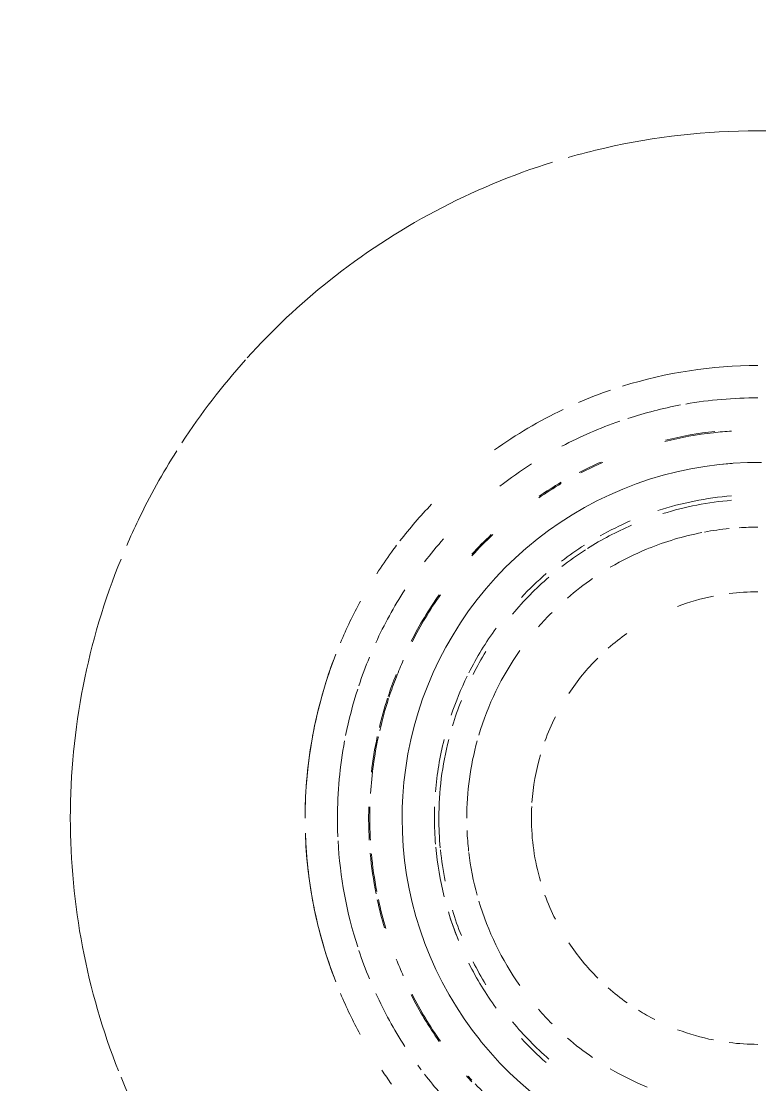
# Model space of a CAD drawing. Header units: millimetres. Extents: x -4000 to 187956, y -58990 to 162485.
# Drawn here: x 80382.5 to 80434.2, y 7503.5 to 7578 of the extents above; entities that cross this region are included whole.
import ezdxf

# ---------------------------------------------------------------- set-up
doc = ezdxf.new("R2010")
doc.units = ezdxf.units.MM
doc.layers.add('P-SANR-FIXT', color=6, linetype='Continuous', lineweight=9)

# ---------------------------------------------------------------- blocks, each defined once
blk = doc.blocks.new('C307 - C307-V892-FFS - TANG 1')
at = {"layer": 'P-SANR-FIXT', "color": 90}
for p, q in [((-24.904, -149.731), (-24.895, -150.727)), ((-24.904, -149.731), (-24.895, -150.727)), ((-24.895, -150.727), (-24.846, -151.722)), ((-24.895, -150.727), (-24.846, -151.722)), ((-24.846, -151.722), (-24.757, -152.714)), ((-24.846, -151.722), (-24.839, -151.806)), ((-24.839, -151.806), (-24.757, -152.714)), ((-24.757, -152.714), (-24.629, -153.702)), ((-24.757, -152.714), (-24.629, -153.702)), ((-24.629, -153.702), (-24.461, -154.684)), ((-24.629, -153.702), (-24.461, -154.684)), ((-24.461, -154.684), (-24.254, -155.659)), ((-24.461, -154.684), (-24.254, -155.659)), ((-24.254, -155.659), (-24.009, -156.624)), ((-24.254, -155.659), (-24.009, -156.624)), ((-24.009, -156.624), (-23.725, -157.579)), ((-24.009, -156.624), (-23.725, -157.579)), ((-23.725, -157.579), (-23.402, -158.521)), ((-23.725, -157.579), (-23.402, -158.521)), ((-23.402, -158.521), (-23.043, -159.45)), ((-23.402, -158.521), (-23.043, -159.45)), ((-23.043, -159.45), (-22.647, -160.364)), ((-23.043, -159.45), (-22.647, -160.364)), ((-22.647, -160.364), (-22.214, -161.262)), ((-22.647, -160.364), (-22.214, -161.262)), ((-22.214, -161.262), (-21.746, -162.141)), ((-22.214, -161.262), (-21.746, -162.141)), ((-21.746, -162.141), (-21.243, -163.001)), ((-21.746, -162.141), (-21.243, -163.001)), ((-21.243, -163.001), (-20.706, -163.84)), ((-21.243, -163.001), (-20.706, -163.84)), ((-20.706, -163.84), (-20.136, -164.657)), ((-20.706, -163.84), (-20.136, -164.657)), ((-20.136, -164.657), (-19.534, -165.451)), ((-20.136, -164.657), (-19.534, -165.451)), ((-19.534, -165.451), (-18.976, -166.127)), ((-19.534, -165.451), (-18.976, -166.127)), ((18.546, -166.624), (19.196, -165.869)), ((18.546, -166.624), (19.196, -165.869)), ((-18.976, -166.127), (-18.9, -166.219)), ((-18.976, -166.127), (-18.9, -166.219)), ((-18.9, -166.219), (-18.237, -166.962)), ((-18.9, -166.219), (-18.237, -166.962)), ((17.866, -167.352), (18.546, -166.624)), ((17.866, -167.352), (18.546, -166.624)), ((-18.237, -166.962), (-17.544, -167.678)), ((-18.237, -166.962), (-17.544, -167.678)), ((17.532, -167.683), (17.866, -167.352)), ((-17.544, -167.678), (-16.823, -168.365)), ((-17.544, -167.678), (-16.823, -168.365)), ((16.422, -168.724), (17.158, -168.053)), ((17.158, -168.053), (17.532, -167.683)), ((-16.823, -168.365), (-16.075, -169.023)), ((-16.823, -168.365), (-16.075, -169.023)), ((-16.075, -169.023), (-15.301, -169.651)), ((-16.075, -169.023), (-15.301, -169.651)), ((15.661, -169.366), (16.422, -168.724)), ((-15.301, -169.651), (-14.503, -170.247)), ((-15.301, -169.651), (-14.503, -170.247)), ((14.874, -169.977), (15.47, -169.514)), ((14.874, -169.977), (15.47, -169.514)), ((15.47, -169.514), (15.661, -169.366)), ((-14.503, -170.247), (-13.682, -170.811)), ((-14.503, -170.247), (-13.682, -170.811)), ((13.23, -171.101), (14.063, -170.556)), ((13.23, -171.101), (14.063, -170.556)), ((14.063, -170.556), (14.874, -169.977)), ((14.063, -170.556), (14.874, -169.977)), ((-13.682, -170.811), (-12.839, -171.341)), ((-13.682, -170.811), (-12.839, -171.341)), ((12.375, -171.614), (13.23, -171.101)), ((12.375, -171.614), (13.23, -171.101)), ((-12.839, -171.341), (-11.975, -171.838)), ((-12.839, -171.341), (-11.975, -171.838)), ((-11.975, -171.838), (-11.092, -172.299)), ((-11.975, -171.838), (-11.092, -172.299)), ((11.501, -172.091), (12.375, -171.614)), ((11.501, -172.091), (12.375, -171.614)), ((-11.092, -172.299), (-10.192, -172.725)), ((-11.092, -172.299), (-10.192, -172.725)), ((-10.192, -172.725), (-9.275, -173.114)), ((-10.192, -172.725), (-9.275, -173.114)), ((9.699, -172.94), (10.608, -172.533)), ((9.699, -172.94), (10.608, -172.533)), ((10.608, -172.533), (11.501, -172.091)), ((10.608, -172.533), (11.501, -172.091)), ((-9.275, -173.114), (-8.343, -173.467)), ((-9.275, -173.114), (-8.343, -173.467)), ((-8.343, -173.467), (-7.398, -173.782)), ((-8.343, -173.467), (-7.398, -173.782)), ((7.834, -173.641), (8.774, -173.309)), ((8.774, -173.309), (9.699, -172.94)), ((-7.398, -173.782), (-6.441, -174.058)), ((-7.398, -173.782), (-6.441, -174.058)), ((-6.441, -174.058), (-5.474, -174.297)), ((-6.441, -174.058), (-5.474, -174.297)), ((4.948, -174.409), (5.92, -174.192)), ((4.948, -174.409), (5.92, -174.192)), ((5.92, -174.192), (6.883, -173.936)), ((6.883, -173.936), (7.834, -173.641)), ((-5.474, -174.297), (-4.498, -174.496)), ((-5.474, -174.297), (-4.498, -174.496)), ((-4.498, -174.496), (-3.515, -174.656)), ((-4.498, -174.496), (-3.515, -174.656)), ((-3.515, -174.656), (-2.526, -174.777)), ((-3.515, -174.656), (-2.526, -174.777)), ((-2.526, -174.777), (-1.533, -174.858)), ((-2.526, -174.777), (-1.533, -174.858)), ((-1.533, -174.858), (-0.731, -174.892)), ((-1.533, -174.858), (-0.731, -174.892)), ((-0.731, -174.892), (-0.538, -174.9)), ((-0.731, -174.892), (-0.538, -174.9)), ((-0.538, -174.9), (0, -174.906)), ((-0.538, -174.9), (0, -174.906)), ((0, -174.906), (0.996, -174.886)), ((0, -174.906), (0.996, -174.886)), ((0.996, -174.886), (1.99, -174.826)), ((0.996, -174.886), (1.99, -174.826)), ((1.99, -174.826), (2.982, -174.727)), ((1.99, -174.826), (2.982, -174.727)), ((2.982, -174.727), (3.968, -174.588)), ((2.982, -174.727), (3.968, -174.588)), ((3.968, -174.588), (4.948, -174.409)), ((3.968, -174.588), (4.948, -174.409))]:
    blk.add_line(p, q, dxfattribs=at)
at = {"layer": 'P-SANR-FIXT', "color": 90, "flags": 128}
for points in [[(16.422, -168.724), (17.158, -168.053), (17.866, -167.352)], [(15.47, -169.514), (15.661, -169.366), (16.422, -168.724)], [(7.834, -173.641), (8.774, -173.309), (9.699, -172.94)], [(5.92, -174.192), (6.883, -173.936), (7.834, -173.641)]]:
    blk.add_lwpolyline(points, dxfattribs=at)
at = {"layer": 'P-SANR-FIXT', "color": 254}
for start, end in [(167.14286, 192.85714), (192.85714, 196.02218), (197.36186, 218.57143), (218.57143, 227.97122), (228.18982, 236.89492), (237.70346, 244.28571), (244.28571, 246.6362), (292.14725, 295.71429), (247.85812, 270), (270, 291.58506)]:
    blk.add_arc((0, -150), 48.136, start, end, dxfattribs=at)
at = {"layer": 'P-SANR-FIXT', "color": 90}
for radius, start, end in [(31.698, 180, 197.37937), (31.698, 180, 197.37937), (29.434, 180, 189.877), (20.377, 180, 183.65805), (15.849, 180, 187.24973), (15.849, 180, 187.24973), (15.849, 352.75027, 360), (15.849, 352.75027, 360), (27.17, 183.8708, 186.5584), (22.642, 184.64496, 198), (22.642, 184.64496, 198), (22.642, 184.64496, 198), (22.332, 184.70929, 197.30496), (20.377, 185.63868, 190.5621), (27.248, 186.33457, 193.70096), (27.17, 186.5584, 193.87991), (15.849, 191.26777, 200.7607), (15.849, 191.26777, 200.7607), (15.849, 339.25923, 348.73223), (15.849, 339.25923, 348.73223), (20.377, 191.09594, 202.1758), (29.434, 190.59104, 198), (20.377, 202.32481, 210.47539), (15.849, 328.14781, 332.95637), (15.849, 328.14781, 332.95637), (20.377, 329.52461, 337.67519), (22.642, 203.21861, 209.1911), (22.642, 203.21861, 209.1911), (22.642, 203.21861, 209.1911), (22.332, 203.30443, 212.24834), (15.849, 215.32805, 221.35264), (15.849, 215.32805, 221.35264), (15.849, 318.64736, 324.7209), (15.849, 318.64736, 324.7209), (29.434, 199.18259, 207.76427), (31.698, 198.98379, 203.32056), (31.698, 198.98379, 203.32056), (27.17, 203.51902, 207.12638), (27.248, 203.76058, 207.32943), (20.377, 214.57237, 220.87265), (15.849, 225, 236.56857), (15.849, 225, 236.56857), (15.849, 303.43143, 315), (15.849, 303.43143, 315), (20.377, 319.1263, 325.42763), (22.642, 212.38273, 217.36861), (22.332, 212.70215, 217.94498), (31.698, 205.47753, 215.56218), (31.698, 205.47753, 215.56218), (27.248, 210.33277, 214.19611), (27.17, 210.43214, 214.34759), (20.377, 225, 228.90004), (15.849, 243.42695, 250.12899), (15.849, 243.42695, 250.12899), (15.849, 289.90737, 296.57305), (15.849, 289.90737, 296.57305), (20.377, 311.09996, 315), (22.642, 220.87326, 226.98349), (22.642, 220.87326, 226.98349), (22.642, 220.87326, 226.98349), (22.332, 220.9153, 230.23857), (15.849, 253.80197, 266.03396), (15.849, 253.80197, 266.03396), (15.849, 270, 286.19803), (15.849, 270, 286.19803), (22.332, 309.76143, 319.0847), (22.642, 313.0284, 319.12674), (22.642, 313.0284, 319.12674), (22.642, 313.0284, 319.12674), (29.434, 212.57738, 217.8649), (15.849, 267.06295, 270), (15.849, 267.06295, 270), (20.377, 234.8437, 253.43605), (20.377, 286.56395, 305.1563), (22.642, 234, 243.33283), (22.642, 234, 243.33283), (22.642, 234, 243.33283), (22.642, 296.66717, 306), (22.642, 296.66717, 306), (22.642, 296.66717, 306), (27.17, 223.03412, 227.46268), (27.248, 223.23245, 227.3145), (22.332, 238.48699, 243.20911), (22.332, 296.79089, 301.51301), (27.17, 313.24591, 317.4504), (20.377, 254.60753, 270), (20.377, 276.7679, 285.39247), (22.642, 243.96176, 251.42772), (22.642, 243.96176, 251.42772), (22.642, 243.96176, 251.42772), (20.377, 272.45434, 276.51005), (27.248, 311.51317, 312.6855), (27.17, 311.6964, 312.53732), (22.332, 248.3582, 253.20555), (22.332, 286.79445, 291.6418), (22.642, 286.88269, 292.23754), (22.642, 288, 292.23754), (22.642, 288, 292.23754), (29.434, 307.5574, 314.38776), (29.434, 228.35836, 232.4426), (22.642, 255.90758, 265.34605), (22.642, 255.90758, 265.34605), (22.642, 255.90758, 265.34605), (22.332, 255.74301, 270), (22.642, 275.18565, 284.12027), (22.642, 275.18565, 284.12027), (22.642, 275.18565, 284.12027), (22.332, 275.72465, 281.4361), (27.248, 234.97996, 242.94991), (27.17, 234.89803, 242.98253), (22.642, 268.02137, 270), (22.642, 268.02137, 270), (22.642, 268.02137, 270), (22.332, 270, 275.34377), (22.642, 270, 274.65395), (22.642, 270, 274.65395), (22.642, 270, 274.65395), (27.17, 296.98548, 305.10941), (27.248, 297.01717, 305.02746), (31.698, 226.11224, 232.22643), (31.698, 226.11224, 232.22643), (29.434, 306, 306.77751), (29.434, 237.09761, 245.34704), (27.17, 245.99612, 248.65444), (27.17, 291.30798, 294.00388), (29.434, 294.66994, 302.90947), (31.698, 232.92199, 234), (31.698, 232.92199, 234), (31.698, 234, 237.31829), (31.698, 234, 237.31829), (27.248, 248.34775, 251.81206), (27.17, 248.65444, 251.82784), (31.698, 303.87477, 306), (31.698, 303.87477, 306), (27.248, 252.04005, 256.52765), (27.17, 252.05527, 256.99741), (27.17, 282.13671, 286.54486), (27.248, 282.10829, 286.41146), (29.434, 247.49353, 251.64679), (27.248, 257.91659, 263.24828), (27.17, 257.88821, 266.35195), (27.17, 268.35114, 270), (27.248, 268.35586, 270), (27.17, 270, 273.28274), (27.248, 270, 273.25548), (27.248, 275.19243, 281.2105), (27.17, 275.27394, 280.93068), (29.434, 288.35321, 292.50647), (31.698, 241.3562, 247.20166), (31.698, 241.3562, 247.20166), (29.434, 252.13172, 258.64999), (29.434, 273.0857, 287.86588), (31.698, 292.81499, 298.56503), (31.698, 292.81499, 298.56503), (29.434, 259.42059, 270), (29.434, 270, 272.55085), (31.698, 248.77703, 270), (31.698, 248.77703, 258.83175), (31.698, 271.92352, 291.22297), (31.698, 281.16825, 291.22297), (31.698, 259.30295, 270), (31.698, 271.92352, 280.71988)]:
    blk.add_arc((0, -150), radius, start, end, dxfattribs=at)
at = {"layer": 'P-SANR-FIXT', "color": 250}
for points, knots in [([(-42.56, -89.707), (-49.425, -91.873), (-62.347, -96.734), (-84.838, -108.521), (-106.161, -127.436), (-115.966, -146.845), (-119.281, -157.53)], [0, 0, 0, 0, 0.166667, 0.333333, 0.666667, 1, 1, 1, 1]), ([(-50.953, -302.338), (-58.323, -300.041), (-72.448, -294.615), (-98.491, -280.385), (-125.493, -257.601), (-147.019, -226.119), (-155.266, -199.553), (-156.196, -179.46), (-154.881, -169.997), (-153.769, -165.399)], [-1, -1, -1, -1, -0.9, -0.8, -0.6, -0.4, -0.2, -0.1, 0, 0, 0, 0])]:
    blk.add_open_spline(points, degree=3, knots=knots, dxfattribs=at)
blk = doc.blocks.new('C307 - C307-V945-FFS - TANG 1')
at = {"layer": 'P-SANR-FIXT', "color": 90}
for p, q in [((-24.904, -149.731), (-24.895, -150.727)), ((-24.904, -149.731), (-24.895, -150.727)), ((-24.895, -150.727), (-24.846, -151.722)), ((-24.895, -150.727), (-24.846, -151.722)), ((-24.846, -151.722), (-24.757, -152.714)), ((-24.846, -151.722), (-24.839, -151.806)), ((-24.839, -151.806), (-24.757, -152.714)), ((-24.757, -152.714), (-24.629, -153.702)), ((-24.757, -152.714), (-24.629, -153.702)), ((-24.629, -153.702), (-24.461, -154.684)), ((-24.629, -153.702), (-24.461, -154.684)), ((-24.461, -154.684), (-24.254, -155.659)), ((-24.461, -154.684), (-24.254, -155.659)), ((-24.254, -155.659), (-24.009, -156.624)), ((-24.254, -155.659), (-24.009, -156.624)), ((-24.009, -156.624), (-23.725, -157.579)), ((-24.009, -156.624), (-23.725, -157.579)), ((-23.725, -157.579), (-23.402, -158.521)), ((-23.725, -157.579), (-23.402, -158.521)), ((-23.402, -158.521), (-23.043, -159.45)), ((-23.402, -158.521), (-23.043, -159.45)), ((-23.043, -159.45), (-22.647, -160.364)), ((-23.043, -159.45), (-22.647, -160.364)), ((-22.647, -160.364), (-22.214, -161.262)), ((-22.647, -160.364), (-22.214, -161.262)), ((-22.214, -161.262), (-21.746, -162.141)), ((-22.214, -161.262), (-21.746, -162.141)), ((-21.746, -162.141), (-21.243, -163.001)), ((-21.746, -162.141), (-21.243, -163.001)), ((-21.243, -163.001), (-20.706, -163.84)), ((-21.243, -163.001), (-20.706, -163.84)), ((-20.706, -163.84), (-20.136, -164.657)), ((-20.706, -163.84), (-20.136, -164.657)), ((-20.136, -164.657), (-19.534, -165.451)), ((-20.136, -164.657), (-19.534, -165.451)), ((-19.534, -165.451), (-18.976, -166.127)), ((-19.534, -165.451), (-18.976, -166.127)), ((18.546, -166.624), (19.196, -165.869)), ((18.546, -166.624), (19.196, -165.869)), ((-18.976, -166.127), (-18.9, -166.219)), ((-18.976, -166.127), (-18.9, -166.219)), ((-18.9, -166.219), (-18.237, -166.962)), ((-18.9, -166.219), (-18.237, -166.962)), ((17.866, -167.352), (18.546, -166.624)), ((17.866, -167.352), (18.546, -166.624)), ((-18.237, -166.962), (-17.544, -167.678)), ((-18.237, -166.962), (-17.544, -167.678)), ((17.158, -168.053), (17.866, -167.352)), ((17.532, -167.683), (17.866, -167.352)), ((-17.544, -167.678), (-16.823, -168.365)), ((-17.544, -167.678), (-16.823, -168.365)), ((16.422, -168.724), (17.158, -168.053)), ((16.422, -168.724), (17.158, -168.053)), ((17.158, -168.053), (17.532, -167.683)), ((-16.823, -168.365), (-16.075, -169.023)), ((-16.823, -168.365), (-16.075, -169.023)), ((-16.075, -169.023), (-15.301, -169.651)), ((-16.075, -169.023), (-15.301, -169.651)), ((15.661, -169.366), (16.422, -168.724)), ((15.661, -169.366), (16.422, -168.724)), ((-15.301, -169.651), (-14.503, -170.247)), ((-15.301, -169.651), (-14.503, -170.247)), ((14.874, -169.977), (15.47, -169.514)), ((14.874, -169.977), (15.47, -169.514)), ((15.47, -169.514), (15.661, -169.366)), ((15.47, -169.514), (15.661, -169.366)), ((-14.503, -170.247), (-13.682, -170.811)), ((-14.503, -170.247), (-13.682, -170.811)), ((13.23, -171.101), (14.063, -170.556)), ((13.23, -171.101), (14.063, -170.556)), ((14.063, -170.556), (14.874, -169.977)), ((14.063, -170.556), (14.874, -169.977)), ((-13.682, -170.811), (-12.839, -171.341)), ((-13.682, -170.811), (-12.839, -171.341)), ((12.375, -171.614), (13.23, -171.101)), ((12.375, -171.614), (13.23, -171.101)), ((-12.839, -171.341), (-11.975, -171.838)), ((-12.839, -171.341), (-11.975, -171.838)), ((-11.975, -171.838), (-11.092, -172.299)), ((-11.975, -171.838), (-11.092, -172.299)), ((11.501, -172.091), (12.375, -171.614)), ((11.501, -172.091), (12.375, -171.614)), ((-11.092, -172.299), (-10.192, -172.725)), ((-11.092, -172.299), (-10.192, -172.725)), ((-10.192, -172.725), (-9.275, -173.114)), ((-10.192, -172.725), (-9.275, -173.114)), ((9.699, -172.94), (10.608, -172.533)), ((9.699, -172.94), (10.608, -172.533)), ((10.608, -172.533), (11.501, -172.091)), ((10.608, -172.533), (11.501, -172.091)), ((-9.275, -173.114), (-8.343, -173.467)), ((-9.275, -173.114), (-8.343, -173.467)), ((-8.343, -173.467), (-7.398, -173.782)), ((-8.343, -173.467), (-7.398, -173.782)), ((7.834, -173.641), (8.774, -173.309)), ((7.834, -173.641), (8.774, -173.309)), ((8.774, -173.309), (9.699, -172.94)), ((8.774, -173.309), (9.699, -172.94)), ((-7.398, -173.782), (-6.441, -174.058)), ((-7.398, -173.782), (-6.441, -174.058)), ((-6.441, -174.058), (-5.474, -174.297)), ((-6.441, -174.058), (-5.474, -174.297)), ((4.948, -174.409), (5.92, -174.192)), ((4.948, -174.409), (5.92, -174.192)), ((5.92, -174.192), (6.883, -173.936)), ((5.92, -174.192), (6.883, -173.936)), ((6.883, -173.936), (7.834, -173.641)), ((6.883, -173.936), (7.834, -173.641)), ((-5.474, -174.297), (-4.498, -174.496)), ((-5.474, -174.297), (-4.498, -174.496)), ((-4.498, -174.496), (-3.515, -174.656)), ((-4.498, -174.496), (-3.515, -174.656)), ((-3.515, -174.656), (-2.526, -174.777)), ((-3.515, -174.656), (-2.526, -174.777)), ((-2.526, -174.777), (-1.533, -174.858)), ((-2.526, -174.777), (-1.533, -174.858)), ((-1.533, -174.858), (-0.731, -174.892)), ((-1.533, -174.858), (-0.731, -174.892)), ((-0.731, -174.892), (-0.538, -174.9)), ((-0.731, -174.892), (-0.538, -174.9)), ((-0.538, -174.9), (0, -174.906)), ((-0.538, -174.9), (0, -174.906)), ((0, -174.906), (0.996, -174.886)), ((0, -174.906), (0.996, -174.886)), ((0.996, -174.886), (1.99, -174.826)), ((0.996, -174.886), (1.99, -174.826)), ((1.99, -174.826), (2.982, -174.727)), ((1.99, -174.826), (2.982, -174.727)), ((2.982, -174.727), (3.968, -174.588)), ((2.982, -174.727), (3.968, -174.588)), ((3.968, -174.588), (4.948, -174.409)), ((3.968, -174.588), (4.948, -174.409))]:
    blk.add_line(p, q, dxfattribs=at)
at = {"layer": 'P-SANR-FIXT', "color": 254}
for start, end in [(167.14286, 192.85714), (192.85714, 196.02218), (197.36186, 218.57143), (218.57143, 227.97122), (228.18982, 236.89492), (237.70346, 244.28571), (244.28571, 246.6362), (292.14725, 295.71429), (247.85812, 270), (270, 291.58506)]:
    blk.add_arc((0, -150), 48.136, start, end, dxfattribs=at)
at = {"layer": 'P-SANR-FIXT', "color": 90}
for radius, start, end in [(31.698, 180, 197.37937), (31.698, 180, 197.37937), (29.434, 180, 189.877), (20.377, 180, 183.65805), (15.849, 180, 187.24973), (15.849, 180, 187.24973), (15.849, 352.75027, 360), (15.849, 352.75027, 360), (27.17, 183.8708, 186.5584), (22.642, 184.64496, 198), (22.642, 184.64496, 198), (22.642, 184.64496, 198), (22.332, 184.70929, 197.30496), (20.377, 185.63868, 190.5621), (27.248, 186.33457, 193.70096), (27.17, 186.5584, 193.87991), (15.849, 191.26777, 200.7607), (15.849, 191.26777, 200.7607), (15.849, 339.25923, 348.73223), (15.849, 339.25923, 348.73223), (20.377, 191.09594, 202.1758), (29.434, 190.59104, 198), (20.377, 202.32481, 210.47539), (15.849, 328.14781, 332.95637), (15.849, 328.14781, 332.95637), (20.377, 329.52461, 337.67519), (22.642, 203.21861, 209.1911), (22.642, 203.21861, 209.1911), (22.642, 203.21861, 209.1911), (22.332, 203.30443, 212.24834), (15.849, 215.32805, 221.35264), (15.849, 215.32805, 221.35264), (15.849, 318.64736, 324.7209), (15.849, 318.64736, 324.7209), (29.434, 199.18259, 207.76427), (31.698, 198.98379, 203.32056), (31.698, 198.98379, 203.32056), (27.17, 203.51902, 207.12638), (27.248, 203.76058, 207.32943), (20.377, 214.57237, 220.87265), (15.849, 225, 236.56857), (15.849, 225, 236.56857), (15.849, 303.43143, 315), (15.849, 303.43143, 315), (20.377, 319.1263, 325.42763), (22.642, 212.38273, 217.36861), (22.332, 212.70215, 217.94498), (31.698, 205.47753, 215.56218), (31.698, 205.47753, 215.56218), (27.248, 210.33277, 214.19611), (27.17, 210.43214, 214.34759), (20.377, 225, 228.90004), (15.849, 243.42695, 250.12899), (15.849, 243.42695, 250.12899), (15.849, 289.90737, 296.57305), (15.849, 289.90737, 296.57305), (20.377, 311.09996, 315), (22.642, 220.87326, 226.98349), (22.642, 220.87326, 226.98349), (22.642, 220.87326, 226.98349), (22.332, 220.9153, 230.23857), (15.849, 253.80197, 266.03396), (15.849, 253.80197, 266.03396), (15.849, 270, 286.19803), (15.849, 270, 286.19803), (22.332, 309.76143, 319.0847), (22.642, 313.0284, 319.12674), (22.642, 313.0284, 319.12674), (22.642, 313.0284, 319.12674), (29.434, 212.57738, 217.8649), (15.849, 267.06295, 270), (15.849, 267.06295, 270), (20.377, 234.8437, 253.43605), (20.377, 286.56395, 305.1563), (22.642, 234, 243.33283), (22.642, 234, 243.33283), (22.642, 234, 243.33283), (22.642, 296.66717, 306), (22.642, 296.66717, 306), (22.642, 296.66717, 306), (27.17, 223.03412, 227.46268), (27.248, 223.23245, 227.3145), (22.332, 238.48699, 243.20911), (22.332, 296.79089, 301.51301), (27.17, 313.24591, 317.4504), (20.377, 254.60753, 270), (20.377, 276.7679, 285.39247), (22.642, 243.96176, 251.42772), (22.642, 243.96176, 251.42772), (22.642, 243.96176, 251.42772), (20.377, 272.45434, 276.51005), (27.248, 311.51317, 312.6855), (27.17, 311.6964, 312.53732), (22.332, 248.3582, 253.20555), (22.332, 286.79445, 291.6418), (22.642, 286.88269, 292.23754), (22.642, 288, 292.23754), (22.642, 288, 292.23754), (29.434, 307.5574, 314.38776), (29.434, 228.35836, 232.4426), (22.642, 255.90758, 265.34605), (22.642, 255.90758, 265.34605), (22.642, 255.90758, 265.34605), (22.332, 255.74301, 270), (22.642, 275.18565, 284.12027), (22.642, 275.18565, 284.12027), (22.642, 275.18565, 284.12027), (22.332, 275.72465, 281.4361), (27.248, 234.97996, 242.94991), (27.17, 234.89803, 242.98253), (22.642, 268.02137, 270), (22.642, 268.02137, 270), (22.642, 268.02137, 270), (22.332, 270, 275.34377), (22.642, 270, 274.65395), (22.642, 270, 274.65395), (22.642, 270, 274.65395), (27.17, 296.98548, 305.10941), (27.248, 297.01717, 305.02746), (31.698, 226.11224, 232.22643), (31.698, 226.11224, 232.22643), (29.434, 306, 306.77751), (29.434, 237.09761, 245.34704), (27.17, 245.99612, 248.65444), (27.17, 291.30798, 294.00388), (29.434, 294.66994, 302.90947), (31.698, 232.92199, 234), (31.698, 232.92199, 234), (31.698, 234, 237.31829), (31.698, 234, 237.31829), (27.248, 248.34775, 251.81206), (27.17, 248.65444, 251.82784), (31.698, 303.87477, 306), (31.698, 303.87477, 306), (27.248, 252.04005, 256.52765), (27.17, 252.05527, 256.99741), (27.17, 282.13671, 286.54486), (27.248, 282.10829, 286.41146), (29.434, 247.49353, 251.64679), (27.248, 257.91659, 263.24828), (27.17, 257.88821, 266.35195), (27.17, 268.35114, 270), (27.248, 268.35586, 270), (27.17, 270, 273.28274), (27.248, 270, 273.25548), (27.248, 275.19243, 281.2105), (27.17, 275.27394, 280.93068), (29.434, 288.35321, 292.50647), (31.698, 241.3562, 247.20166), (31.698, 241.3562, 247.20166), (29.434, 252.13172, 258.64999), (29.434, 273.0857, 287.86588), (31.698, 292.81499, 298.56503), (31.698, 292.81499, 298.56503), (29.434, 259.42059, 270), (29.434, 270, 272.55085), (31.698, 248.77703, 270), (31.698, 248.77703, 258.83175), (31.698, 271.92352, 291.22297), (31.698, 281.16825, 291.22297), (31.698, 259.30295, 270), (31.698, 271.92352, 280.71988)]:
    blk.add_arc((0, -150), radius, start, end, dxfattribs=at)
at = {"layer": 'P-SANR-FIXT', "color": 250}
for points, knots in [([(-42.56, -89.707), (-49.425, -91.873), (-62.347, -96.734), (-84.838, -108.521), (-106.161, -127.436), (-115.966, -146.845), (-119.281, -157.53)], [0, 0, 0, 0, 0.166667, 0.333333, 0.666667, 1, 1, 1, 1]), ([(-50.953, -302.338), (-58.323, -300.041), (-72.448, -294.615), (-98.491, -280.385), (-125.493, -257.601), (-147.019, -226.119), (-155.266, -199.553), (-156.196, -179.46), (-154.881, -169.997), (-153.769, -165.399)], [-1, -1, -1, -1, -0.9, -0.8, -0.6, -0.4, -0.2, -0.1, 0, 0, 0, 0])]:
    blk.add_open_spline(points, degree=3, knots=knots, dxfattribs=at)
blk = doc.blocks.new('CMF2_NHAXUONG_A_rvt-1-FFS - TANG 1')
at = {"layer": 'P-SANR-FIXT', "color": 250, "lineweight": 9}
for name, rotation in [('C307 - C307-V892-FFS - TANG 1', 269.9999999999983), ('C307 - C307-V945-FFS - TANG 1', 269.9999999999976)]:
    blk.add_blockref(name, (80584.046, 7522.171), dxfattribs=dict(at, rotation=rotation))

msp = doc.modelspace()

# ---------------------------------------------------------------- block references
at = {"lineweight": 5}
msp.add_blockref('CMF2_NHAXUONG_A_rvt-1-FFS - TANG 1', (0, 0), dxfattribs=at)

doc.saveas('drawing.dxf')
